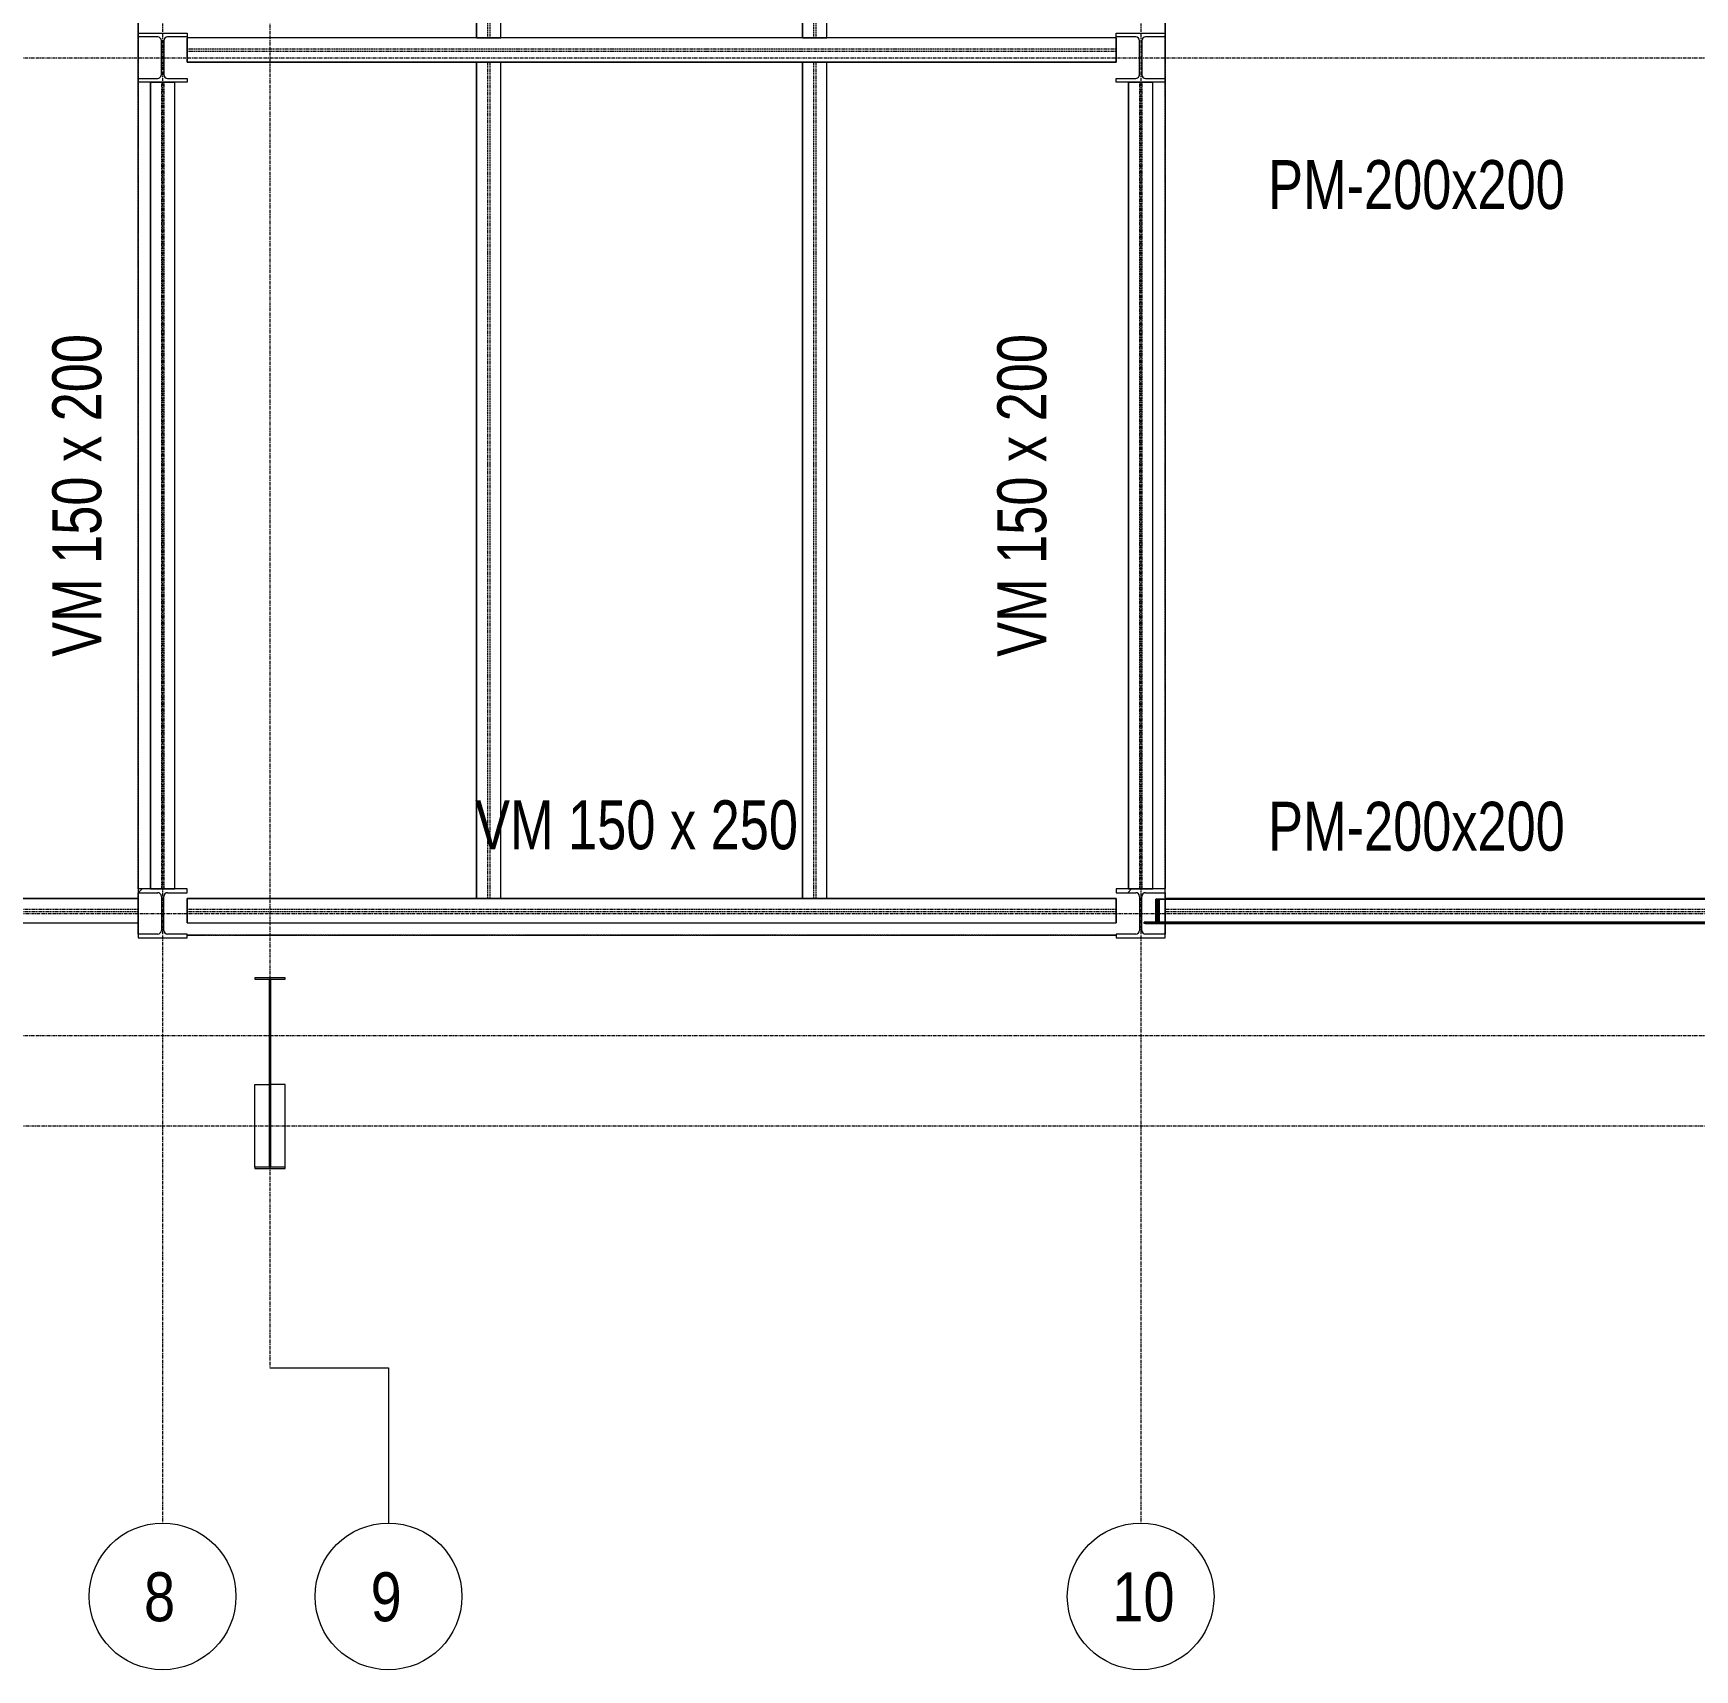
# Model space of a CAD drawing. Header units: centimetres. Extents: x -14155 to 6577, y -1225 to 8033.
# Drawn here: x 4342 to 5022, y 5791 to 6460 of the extents above; entities that cross this region are included whole.
import ezdxf

# ---------------------------------------------------------------- set-up
doc = ezdxf.new("R2010")
doc.units = ezdxf.units.CM
for name, pattern in [('_Overhead', [0.47625, 0.3175, -0.15875]), ('Grid Line', [2.2225, 1.27, -0.3175, 0.3175, -0.3175]), ('Hidden', [0.714375, 0.47625, -0.238125])]:
    doc.linetypes.add(name, pattern=pattern)
for name, color, linetype, lineweight in [('A-FLOR', 7, 'Continuous', 9), ('S-BEAM', 7, 'Continuous', 9), ('S-BEAM-IDEN', 7, 'Continuous', 18), ('S-COLS', 7, 'Continuous', 9), ('S-COLS-IDEN', 7, 'Continuous', 9), ('S-GRID', 7, 'Continuous', 9), ('S-GRID-IDEN', 7, 'Continuous', 9)]:
    doc.layers.add(name, color=color, linetype=linetype, lineweight=lineweight)
doc.styles.add('Century Gothic_2', font='GOTHIC.TTF', dxfattribs={"width": 0.8, "height": 20})
doc.styles.add('Saira Condensed_1', font='SairaCondensed-Regular.ttf', dxfattribs={"height": 20})

# ---------------------------------------------------------------- blocks, each defined once
blk = doc.blocks.new('UC-Perfil universal-Pilar - 200 x 200-1745402-N01 - Planta - Detalle planta 01')
at = {"layer": 'S-COLS'}
h = blk.add_hatch(dxfattribs=at)
h.set_pattern_fill('FP_31', color=256, style=0, pattern_type=2)
h.set_pattern_definition([(45, (9815.3, -6100.445), (-25.14472, 25.14472), []), (45, (9815.3, -6062.345), (-25.14472, 25.14472), [])])
h.paths.add_polyline_path([(10, -10), (10, -8.46), (2.01, -8.46), (0.94, -8.01), (0.49, -6.94), (0.49, 6.94), (0.94, 8.01), (2.01, 8.46), (10, 8.46), (10, 10), (-10, 10), (-10, 8.46), (-2.02, 8.46), (-0.94, 8.01), (-0.5, 6.94), (-0.5, -6.94), (-0.94, -8.01), (-2.02, -8.46), (-10, -8.46), (-10, -10)])
at = {"layer": 'S-COLS', "lineweight": 18}
for p, q in [((10, 10), (-10, 10)), ((-10, 10), (-10, 8.46)), ((-10, 8.46), (-2.02, 8.46)), ((-0.5, 6.94), (-0.5, -6.94)), ((0.49, -6.94), (0.49, 6.94)), ((2.01, 8.46), (10, 8.46)), ((10, 8.46), (10, 10)), ((-2.02, -8.46), (-10, -8.46)), ((-10, -8.46), (-10, -10)), ((-10, -10), (10, -10)), ((10, -8.46), (2.01, -8.46)), ((10, -10), (10, -8.46))]:
    blk.add_line(p, q, dxfattribs=at)
for centre, start, end in [((-2.02, 6.94), 0, 90), ((2.01, 6.94), 90, 180), ((-2.02, -6.94), 270, 0), ((2.01, -6.94), 180, 270)]:
    blk.add_arc(centre, 1.52, start, end, dxfattribs=at)
blk = doc.blocks.new('UC-Perfil universal-Pilar - 200 x 200-V65-N01 - Planta - Detalle planta 01')
at = {"layer": 'S-COLS'}
h = blk.add_hatch(dxfattribs=at)
h.set_pattern_fill('FP_32', color=256, style=0, pattern_type=2)
h.set_pattern_definition([(45, (9415.334, -6100.445), (-25.14472, 25.14472), []), (45, (9415.334, -6062.345), (-25.14472, 25.14472), [])])
h.paths.add_polyline_path([(-10, -10), (10, -10), (10, -8.46), (2.01, -8.46), (0.94, -8.01), (0.49, -6.94), (0.49, 6.94), (0.94, 8.01), (2.01, 8.46), (10, 8.46), (10, 10), (-10, 10), (-10, 8.46), (-2.02, 8.46), (-0.94, 8.01), (-0.5, 6.94), (-0.5, -6.94), (-0.94, -8.01), (-2.02, -8.46), (-10, -8.46)])
at = {"layer": 'S-COLS', "lineweight": 18}
for p, q in [((10, 10), (-10, 10)), ((-10, 10), (-10, 8.46)), ((-10, 8.46), (-2.02, 8.46)), ((-0.5, 6.94), (-0.5, -6.94)), ((0.49, -6.94), (0.49, 6.94)), ((2.01, 8.46), (10, 8.46)), ((10, 8.46), (10, 10)), ((-2.02, -8.46), (-10, -8.46)), ((-10, -8.46), (-10, -10)), ((-10, -10), (10, -10)), ((10, -8.46), (2.01, -8.46)), ((10, -10), (10, -8.46))]:
    blk.add_line(p, q, dxfattribs=at)
for centre, start, end in [((-2.02, 6.94), 0, 90), ((2.01, 6.94), 90, 180), ((-2.02, -6.94), 270, 0), ((2.01, -6.94), 180, 270)]:
    blk.add_arc(centre, 1.52, start, end, dxfattribs=at)
blk = doc.blocks.new('UC-Perfil universal-Pilar - 200 x 200-1743406-N01 - Planta - Detalle planta 01')
at = {"layer": 'S-COLS'}
for p, q in [((-10, 10), (10, 10)), ((-10, 8.46), (-10, 10)), ((-2.015, 8.46), (-10, 8.46)), ((-0.495, -6.94), (-0.495, 6.94)), ((0.495, 6.94), (0.495, -6.94)), ((10, 8.46), (2.015, 8.46)), ((10, 10), (10, 8.46)), ((-10, -8.46), (-2.015, -8.46)), ((-10, -10), (-10, -8.46)), ((10, -10), (-10, -10)), ((2.015, -8.46), (10, -8.46)), ((10, -8.46), (10, -10))]:
    blk.add_line(p, q, dxfattribs=at)
for centre, start, end in [((-2.015, 6.94), 0, 90), ((2.015, 6.94), 90, 180), ((-2.015, -6.94), 270, 330), ((-2.015, -6.94), 330, 0), ((2.015, -6.94), 180, 270)]:
    blk.add_arc(centre, 1.52, start, end, dxfattribs=at)
blk = doc.blocks.new('M_W Shapes - 150 x 200-1740618-N01 - Planta - Detalle planta 01')
at = {"layer": 'S-BEAM', "color": 253, "true_color": 0xaaaaaa}
for p, q in [((-253.47, 5), (-253.47, 2.04)), ((-253.47, -5), (-253.47, 5)), ((-253.47, 5), (-253.47, 2.48)), ((-253.47, 2.48), (-253.47, 5)), ((253.47, 5), (-253.47, 5)), ((-253.47, 5), (253.47, 5)), ((-253.47, 5), (253.47, 5)), ((-253.47, 5), (253.47, 5)), ((-253.47, 0.5), (-253.47, 2.48)), ((-253.47, 0.5), (-253.47, 2.48)), ((-253.47, 1.97), (-253.47, 0.57)), ((-253.47, 0.5), (-253.47, -0.5)), ((253.47, 5), (253.47, 2.48)), ((253.47, 2.48), (253.47, 5)), ((253.47, 5), (253.47, -5)), ((253.47, 2.04), (253.47, 5)), ((253.47, 2.48), (253.47, 2.04)), ((253.47, 2.48), (253.47, 2.04)), ((253.47, 2.04), (253.47, 1.97)), ((253.47, 2.04), (253.47, 1.97)), ((253.47, 1.97), (253.47, 0.57)), ((253.47, 1.97), (253.47, 1.49)), ((253.47, 0.57), (253.47, 1.97)), ((253.47, 1.49), (253.47, 0.57)), ((253.47, 0.57), (253.47, 0.5)), ((253.47, 0.57), (253.47, 0.5)), ((253.47, -0.5), (253.47, 0.5)), ((-253.47, -2.48), (-253.47, -0.5)), ((-253.47, -2.48), (-253.47, -0.5)), ((-253.47, -0.57), (-253.47, -5)), ((-253.47, -5), (-253.47, -2.48)), ((-253.47, -2.48), (-253.47, -5)), ((-253.47, -5), (253.47, -5)), ((-253.47, -5), (253.47, -5)), ((-253.47, -5), (253.47, -5)), ((-253.47, -5), (253.47, -5)), ((253.47, -0.5), (253.47, -0.57)), ((253.47, -0.5), (253.47, -0.57)), ((253.47, -0.57), (253.47, -0.77)), ((253.47, -0.57), (253.47, -0.77)), ((253.47, -5), (253.47, -0.57)), ((253.47, -0.77), (253.47, -2.48)), ((253.47, -0.77), (253.47, -1.49)), ((253.47, -1.49), (253.47, -2.48)), ((253.47, -5), (253.47, -2.48)), ((253.47, -2.48), (253.47, -5))]:
    blk.add_line(p, q, dxfattribs=at)
at = {"layer": 'S-BEAM', "color": 253, "linetype": 'Hidden', "true_color": 0xaaaaaa}
for p, q in [((253.47, 0.5), (-253.47, 0.5)), ((253.47, -0.5), (-253.47, -0.5))]:
    blk.add_line(p, q, dxfattribs=at)
blk = doc.blocks.new('M_W Shapes - 150 x 250-1741827-N01 - Planta - Detalle planta 01')
at = {"layer": 'S-BEAM', "color": 253, "true_color": 0xaaaaaa}
for p, q in [((-189.98, 5), (-189.98, 2.04)), ((-189.98, -5), (-189.98, 5)), ((-189.98, 5), (-189.98, 2.48)), ((-189.98, 2.48), (-189.98, 5)), ((-71.66, 5), (-189.98, 5)), ((-189.98, 5), (-71.66, 5)), ((-189.98, 5), (189.98, 5)), ((-189.98, 5), (-71.66, 5)), ((-189.98, 0.77), (-189.98, 2.48)), ((-189.98, 1.49), (-189.98, 2.48)), ((-189.98, 1.97), (-189.98, 0.57)), ((-189.98, 0.5), (-189.98, 1.49)), ((-189.98, 0.5), (-189.98, 0.77)), ((-189.98, 0.5), (-189.98, -0.5)), ((-67.23, 5), (-71.66, 5)), ((-71.66, 5), (-61.66, 5)), ((-71.66, 5), (-67.23, 5)), ((-66.16, 5), (-67.16, 5)), ((-67.16, 5), (-66.16, 5)), ((-61.66, 5), (-66.09, 5)), ((-66.09, 5), (-61.66, 5)), ((61.66, 5), (-61.66, 5)), ((-61.66, 5), (61.66, 5)), ((-61.66, 5), (61.66, 5)), ((66.09, 5), (61.66, 5)), ((61.66, 5), (71.66, 5)), ((61.66, 5), (66.09, 5)), ((67.16, 5), (66.16, 5)), ((66.16, 5), (67.16, 5)), ((71.66, 5), (67.23, 5)), ((67.23, 5), (71.66, 5)), ((189.98, 5), (71.66, 5)), ((71.66, 5), (189.98, 5)), ((71.66, 5), (189.98, 5)), ((189.98, 5), (189.98, 2.48)), ((189.98, 2.48), (189.98, 5)), ((189.98, 5), (189.98, -5)), ((189.98, 0.57), (189.98, 5)), ((189.98, 2.48), (189.98, 0.5)), ((189.98, 2.48), (189.98, 1.49)), ((189.98, 1.49), (189.98, 0.57)), ((189.98, 0.57), (189.98, 0.5)), ((189.98, -0.5), (189.98, 0.5)), ((-189.98, -1.49), (-189.98, -0.5)), ((-189.98, -1.97), (-189.98, -0.5)), ((-189.98, -0.57), (-189.98, -5)), ((-189.98, -2.48), (-189.98, -1.49)), ((-189.98, -2.48), (-189.98, -1.97)), ((-189.98, -5), (-189.98, -2.48)), ((-189.98, -2.48), (-189.98, -5)), ((-189.98, -5), (189.98, -5)), ((-189.98, -5), (189.98, -5)), ((-189.98, -5), (189.98, -5)), ((-189.98, -5), (189.98, -5)), ((189.98, -0.5), (189.98, -2.48)), ((189.98, -0.5), (189.98, -2.48)), ((189.98, -5), (189.98, -0.57)), ((189.98, -5), (189.98, -2.48)), ((189.98, -2.48), (189.98, -5))]:
    blk.add_line(p, q, dxfattribs=at)
at = {"layer": 'S-BEAM', "color": 253, "linetype": 'Hidden', "true_color": 0xaaaaaa}
for p, q in [((189.98, 0.5), (-189.98, 0.5)), ((189.98, -0.5), (-189.98, -0.5))]:
    blk.add_line(p, q, dxfattribs=at)
blk = doc.blocks.new('M_W Shapes - 150 x 200-1741098-N01 - Planta - Detalle planta 01')
at = {"layer": 'S-BEAM', "color": 253, "true_color": 0xaaaaaa}
for p, q in [((-206.12, 5), (-206.12, 2.1)), ((-206.12, -5), (-206.12, 5)), ((-206.12, 5), (-206.12, 2.48)), ((-206.12, 2.48), (-206.12, 5)), ((206.12, 5), (-206.12, 5)), ((-206.12, 5), (206.12, 5)), ((-206.12, 5), (206.12, 5)), ((-206.12, 5), (206.12, 5)), ((-206.12, 0.5), (-206.12, 2.48)), ((-206.12, 0.5), (-206.12, 2.48)), ((-206.12, 2.04), (-206.12, 0.5)), ((-206.12, 0.5), (-206.12, -0.5)), ((206.12, 5), (206.12, 2.48)), ((206.12, 2.48), (206.12, 5)), ((206.12, 5), (206.12, -5)), ((206.12, 2.13), (206.12, 5)), ((206.12, 2.48), (206.12, 0.5)), ((206.12, 2.48), (206.12, 0.5)), ((206.12, 0.5), (206.12, 2.04)), ((206.12, -0.5), (206.12, 0.5)), ((-206.12, -0.5), (-206.12, -4.77)), ((-206.12, -2.48), (-206.12, -0.5)), ((-206.12, -2.48), (-206.12, -0.5)), ((-206.12, -4.77), (-206.12, -2.48)), ((-206.12, -2.48), (-206.12, -5)), ((-206.12, -4.77), (-206.12, -5)), ((-206.12, -5), (-206.12, -4.77)), ((-206.12, -5), (206.12, -5)), ((-206.12, -5), (206.12, -5)), ((-206.12, -5), (-191.72, -5)), ((-206.12, -5), (-190.01, -5)), ((-191.72, -5), (206.12, -5)), ((-190.01, -5), (204.55, -5)), ((204.55, -5), (206.12, -5)), ((206.12, -0.5), (206.12, -2.48)), ((206.12, -0.5), (206.12, -2.48)), ((206.12, -4.77), (206.12, -0.5)), ((206.12, -5), (206.12, -2.48)), ((206.12, -2.48), (206.12, -5)), ((206.12, -5), (206.12, -4.77))]:
    blk.add_line(p, q, dxfattribs=at)
at = {"layer": 'S-BEAM', "color": 253, "linetype": 'Hidden', "true_color": 0xaaaaaa}
for p, q in [((206.12, 0.5), (-206.12, 0.5)), ((206.12, -0.5), (-206.12, -0.5))]:
    blk.add_line(p, q, dxfattribs=at)
blk = doc.blocks.new('M_W Shapes - 150 x 200-V77-N01 - Planta - Detalle planta 01')
at = {"layer": 'S-BEAM', "color": 253, "true_color": 0xaaaaaa}
for p, q in [((-167.13, 5), (-167.13, 0.57)), ((-167.13, 5), (-167.13, 2.48)), ((-167.13, 2.48), (-167.13, 5)), ((162.85, 5), (-167.13, 5)), ((-167.13, 5), (162.85, 5)), ((-167.13, 5), (162.85, 5)), ((-167.13, 5), (162.85, 5)), ((-167.13, 0.57), (-167.13, 2.48)), ((-167.13, 0.57), (-167.13, 2.48)), ((-167.13, 0.5), (-167.13, 0.57)), ((-167.13, 0.5), (-167.13, 0.57)), ((-167.13, 0.5), (-167.13, -0.5)), ((162.85, 5), (162.85, 2.48)), ((162.85, 2.48), (162.85, 5)), ((162.85, 5), (162.85, -5)), ((162.85, 0.57), (162.85, 5)), ((162.85, 2.48), (162.85, 1.49)), ((162.85, 2.48), (162.85, 1.97)), ((162.85, 1.97), (162.85, 0.5)), ((162.85, 1.49), (162.85, 0.5)), ((162.85, -0.5), (162.85, 0.5)), ((-167.13, -0.57), (-167.13, -0.5)), ((-167.13, -0.57), (-167.13, -0.5)), ((-167.13, -0.57), (-167.13, -5)), ((-167.13, -2.48), (-167.13, -0.57)), ((-167.13, -2.48), (-167.13, -0.57)), ((-167.13, -5), (-167.13, -2.48)), ((-167.13, -2.48), (-167.13, -5)), ((-167.13, -5), (162.85, -5)), ((-167.13, -5), (162.85, -5)), ((-167.13, -5), (162.85, -5)), ((-167.13, -5), (162.85, -5)), ((162.85, -0.5), (162.85, -0.77)), ((162.85, -0.5), (162.85, -1.49)), ((162.85, -5), (162.85, -0.57)), ((162.85, -0.77), (162.85, -2.48)), ((162.85, -1.49), (162.85, -2.48)), ((162.85, -5), (162.85, -2.48)), ((162.85, -2.48), (162.85, -5))]:
    blk.add_line(p, q, dxfattribs=at)
at = {"layer": 'S-BEAM', "color": 253, "linetype": 'Hidden', "true_color": 0xaaaaaa}
for p, q in [((162.85, 0.5), (-167.13, 0.5)), ((162.85, -0.5), (-167.13, -0.5))]:
    blk.add_line(p, q, dxfattribs=at)
blk = doc.blocks.new('M_W Shapes - 150 x 200-V78-N01 - Planta - Detalle planta 01')
at = {"layer": 'S-BEAM', "color": 253, "true_color": 0xaaaaaa}
for p, q in [((-167.13, 5), (-167.13, 0.57)), ((-167.13, 5), (-167.13, 2.48)), ((-167.13, 2.48), (-167.13, 5)), ((162.85, 5), (-167.13, 5)), ((-167.13, 5), (162.85, 5)), ((-167.13, 5), (162.85, 5)), ((-167.13, 5), (162.85, 5)), ((-167.13, 0.57), (-167.13, 2.48)), ((-167.13, 0.57), (-167.13, 2.48)), ((-167.13, 0.5), (-167.13, 0.57)), ((-167.13, 0.5), (-167.13, 0.57)), ((-167.13, 0.5), (-167.13, -0.5)), ((162.85, 5), (162.85, 2.48)), ((162.85, 2.48), (162.85, 5)), ((162.85, 5), (162.85, -5)), ((162.85, 0.57), (162.85, 5)), ((162.85, 2.48), (162.85, 0.5)), ((162.85, 2.48), (162.85, 0.5)), ((162.85, -0.5), (162.85, 0.5)), ((-167.13, -0.57), (-167.13, -0.5)), ((-167.13, -0.57), (-167.13, -0.5)), ((-167.13, -0.57), (-167.13, -5)), ((-167.13, -2.48), (-167.13, -0.57)), ((-167.13, -2.48), (-167.13, -0.57)), ((-167.13, -5), (-167.13, -2.48)), ((-167.13, -2.48), (-167.13, -5)), ((-167.13, -5), (162.85, -5)), ((-167.13, -5), (162.85, -5)), ((-167.13, -5), (162.85, -5)), ((-167.13, -5), (162.85, -5)), ((162.85, -0.5), (162.85, -0.57)), ((162.85, -0.5), (162.85, -0.57)), ((162.85, -0.57), (162.85, -0.77)), ((162.85, -0.57), (162.85, -2.48)), ((162.85, -5), (162.85, -0.57)), ((162.85, -0.77), (162.85, -2.48)), ((162.85, -5), (162.85, -2.48)), ((162.85, -2.48), (162.85, -5))]:
    blk.add_line(p, q, dxfattribs=at)
at = {"layer": 'S-BEAM', "color": 253, "linetype": 'Hidden', "true_color": 0xaaaaaa}
for p, q in [((162.85, 0.5), (-167.13, 0.5)), ((162.85, -0.5), (-167.13, -0.5))]:
    blk.add_line(p, q, dxfattribs=at)
blk = doc.blocks.new('M_W Shapes - 150 x 250-V79-N01 - Planta - Detalle planta 01')
at = {"layer": 'S-BEAM', "color": 253, "true_color": 0xaaaaaa}
for p, q in [((-189.98, 5), (-189.98, 0.77)), ((-189.98, -5), (-189.98, 5)), ((-189.98, 5), (-189.98, 2.48)), ((-189.98, 2.48), (-189.98, 5)), ((-71.66, 5), (-189.98, 5)), ((-189.98, 5), (-71.66, 5)), ((-189.98, 5), (189.98, 5)), ((-189.98, 5), (-71.66, 5)), ((-189.98, 0.57), (-189.98, 2.48)), ((-189.98, 0.57), (-189.98, 2.48)), ((-189.98, 0.5), (-189.98, 0.57)), ((-189.98, 0.5), (-189.98, 0.57)), ((-189.98, 0.5), (-189.98, -0.5)), ((-67.23, 5), (-71.66, 5)), ((-71.66, 5), (-61.66, 5)), ((-71.66, 5), (-67.23, 5)), ((-66.16, 5), (-67.16, 5)), ((-67.16, 5), (-66.16, 5)), ((-61.66, 5), (-66.09, 5)), ((-66.09, 5), (-61.66, 5)), ((61.66, 5), (-61.66, 5)), ((-61.66, 5), (61.66, 5)), ((-61.66, 5), (61.66, 5)), ((66.09, 5), (61.66, 5)), ((61.66, 5), (71.66, 5)), ((61.66, 5), (66.09, 5)), ((67.16, 5), (66.16, 5)), ((66.16, 5), (67.16, 5)), ((71.66, 5), (67.23, 5)), ((67.23, 5), (71.66, 5)), ((189.98, 5), (71.66, 5)), ((71.66, 5), (189.98, 5)), ((71.66, 5), (189.98, 5)), ((189.98, 5), (189.98, 2.48)), ((189.98, 2.48), (189.98, 5)), ((189.98, 5), (189.98, -5)), ((189.98, 0.77), (189.98, 5)), ((189.98, 2.48), (189.98, 1.97)), ((189.98, 2.48), (189.98, 1.49)), ((189.98, 1.97), (189.98, 0.5)), ((189.98, 1.49), (189.98, 1.08)), ((189.98, 1.08), (189.98, 0.77)), ((189.98, 0.77), (189.98, 0.5)), ((189.98, -0.5), (189.98, 0.5)), ((-189.98, -2.48), (-189.98, -0.5)), ((-189.98, -0.77), (-189.98, -0.5)), ((-189.98, -0.57), (-189.98, -5)), ((-189.98, -2.48), (-189.98, -0.77)), ((-189.98, -5), (-189.98, -2.48)), ((-189.98, -2.48), (-189.98, -5)), ((-189.98, -5), (189.98, -5)), ((-189.98, -5), (-71.66, -5)), ((-189.98, -5), (-71.66, -5)), ((-189.98, -5), (-71.66, -5)), ((-71.66, -5), (-61.66, -5)), ((-71.66, -5), (-67.45, -5)), ((-71.66, -5), (-67.45, -5)), ((-67.35, -5), (-67.16, -5)), ((-67.35, -5), (-67.16, -5)), ((-67.16, -5), (-66.16, -5)), ((-67.16, -5), (-66.16, -5)), ((-66.16, -5), (-65.97, -5)), ((-66.16, -5), (-65.97, -5)), ((-65.87, -5), (-61.66, -5)), ((-65.87, -5), (-61.66, -5)), ((-61.66, -5), (61.66, -5)), ((-61.66, -5), (61.66, -5)), ((-61.66, -5), (61.66, -5)), ((61.66, -5), (71.66, -5)), ((61.66, -5), (64.88, -5)), ((61.66, -5), (64.88, -5)), ((64.97, -5), (65.87, -5)), ((64.97, -5), (65.87, -5)), ((65.97, -5), (66.16, -5)), ((65.97, -5), (66.16, -5)), ((66.16, -5), (67.16, -5)), ((66.16, -5), (67.16, -5)), ((67.16, -5), (67.35, -5)), ((67.16, -5), (67.35, -5)), ((67.45, -5), (71.66, -5)), ((67.45, -5), (71.66, -5)), ((71.66, -5), (189.98, -5)), ((71.66, -5), (189.98, -5)), ((71.66, -5), (189.98, -5)), ((189.98, -0.5), (189.98, -1.49)), ((189.98, -0.5), (189.98, -1.08)), ((189.98, -5), (189.98, -0.57)), ((189.98, -1.08), (189.98, -1.97)), ((189.98, -1.49), (189.98, -2.48)), ((189.98, -1.97), (189.98, -2.48)), ((189.98, -5), (189.98, -2.48)), ((189.98, -2.48), (189.98, -5))]:
    blk.add_line(p, q, dxfattribs=at)
at = {"layer": 'S-BEAM', "color": 253, "linetype": 'Hidden', "true_color": 0xaaaaaa}
for p, q in [((189.98, 0.5), (-189.98, 0.5)), ((189.98, -0.5), (-189.98, -0.5))]:
    blk.add_line(p, q, dxfattribs=at)
blk = doc.blocks.new('M_W Shapes - 150 x 200-1742695-N01 - Planta - Detalle planta 01')
at = {"layer": 'S-BEAM', "color": 253, "true_color": 0xaaaaaa}
for p, q in [((-171.01, 5), (-171.01, 0.57)), ((-171.01, -5), (-171.01, 5)), ((-171.01, 5), (-171.01, 2.48)), ((-171.01, 2.48), (-171.01, 5)), ((171.01, 5), (-171.01, 5)), ((-171.01, 5), (171.01, 5)), ((-171.01, 5), (171.01, 5)), ((-171.01, 5), (171.01, 5)), ((-171.01, 0.57), (-171.01, 2.48)), ((-171.01, 0.57), (-171.01, 2.48)), ((-171.01, 0.5), (-171.01, 0.57)), ((-171.01, 0.5), (-171.01, 0.57)), ((-171.01, 0.5), (-171.01, -0.5)), ((171.01, 5), (171.01, 2.48)), ((171.01, 2.48), (171.01, 5)), ((171.01, 5), (171.01, -5)), ((171.01, 0.57), (171.01, 5)), ((171.01, 2.48), (171.01, 0.57)), ((171.01, 2.48), (171.01, 0.57)), ((171.01, 0.57), (171.01, 0.5)), ((171.01, 0.57), (171.01, 0.5)), ((171.01, -0.5), (171.01, 0.5)), ((-171.01, -0.57), (-171.01, -0.5)), ((-171.01, -0.57), (-171.01, -0.5)), ((-171.01, -0.57), (-171.01, -5)), ((-171.01, -2.48), (-171.01, -0.57)), ((-171.01, -2.48), (-171.01, -0.57)), ((-171.01, -5), (-171.01, -2.48)), ((-171.01, -2.48), (-171.01, -5)), ((-171.01, -5), (171.01, -5)), ((-171.01, -5), (171.01, -5)), ((-171.01, -5), (171.01, -5)), ((-171.01, -5), (171.01, -5)), ((171.01, -0.5), (171.01, -0.57)), ((171.01, -0.5), (171.01, -0.57)), ((171.01, -0.57), (171.01, -2.48)), ((171.01, -0.57), (171.01, -2.48)), ((171.01, -5), (171.01, -0.57)), ((171.01, -5), (171.01, -2.48)), ((171.01, -2.48), (171.01, -5))]:
    blk.add_line(p, q, dxfattribs=at)
at = {"layer": 'S-BEAM', "color": 253, "linetype": 'Hidden', "true_color": 0xaaaaaa}
for p, q in [((171.01, 0.5), (-171.01, 0.5)), ((171.01, -0.5), (-171.01, -0.5))]:
    blk.add_line(p, q, dxfattribs=at)
blk = doc.blocks.new('M_W Shapes - 150 x 200-1742696-N01 - Planta - Detalle planta 01')
at = {"layer": 'S-BEAM', "color": 253, "true_color": 0xaaaaaa}
for p, q in [((-170.16, 5), (-170.16, 0.79)), ((-170.16, -5), (-170.16, 5)), ((-170.16, 5), (-170.16, 2.48)), ((-170.16, 2.48), (-170.16, 5)), ((170.16, 5), (-170.16, 5)), ((-170.16, 5), (170.16, 5)), ((-170.16, 5), (170.16, 5)), ((-170.16, 5), (170.16, 5)), ((-170.16, 0.5), (-170.16, 2.48)), ((-170.16, 0.5), (-170.16, 2.48)), ((-170.16, 0.69), (-170.16, 0.5)), ((-170.16, 0.5), (-170.16, -0.5)), ((170.16, 5), (170.16, 2.48)), ((170.16, 2.48), (170.16, 5)), ((170.16, 5), (170.16, -5)), ((170.16, 0.5), (170.16, 5)), ((170.16, 2.48), (170.16, 0.5)), ((170.16, 2.48), (170.16, 0.5)), ((170.16, -0.5), (170.16, 0.5)), ((-170.16, -0.5), (-170.16, -0.69)), ((-170.16, -2.48), (-170.16, -0.5)), ((-170.16, -2.48), (-170.16, -0.5)), ((-170.16, -0.79), (-170.16, -1.69)), ((-170.16, -1.78), (-170.16, -5)), ((-170.16, -5), (-170.16, -2.48)), ((-170.16, -2.48), (-170.16, -5)), ((-170.16, -5), (170.16, -5)), ((-170.16, -5), (170.16, -5)), ((-170.16, -5), (170.16, -5)), ((-170.16, -5), (170.16, -5)), ((170.16, -0.5), (170.16, -2.48)), ((170.16, -0.5), (170.16, -2.48)), ((170.16, -5), (170.16, -0.5)), ((170.16, -5), (170.16, -2.48)), ((170.16, -2.48), (170.16, -5))]:
    blk.add_line(p, q, dxfattribs=at)
at = {"layer": 'S-BEAM', "color": 253, "linetype": 'Hidden', "true_color": 0xaaaaaa}
for p, q in [((170.16, 0.5), (-170.16, 0.5)), ((170.16, -0.5), (-170.16, -0.5))]:
    blk.add_line(p, q, dxfattribs=at)
blk = doc.blocks.new('M_W Shapes - 150 x 200-V82-N01 - Planta - Detalle planta 01')
at = {"layer": 'S-BEAM', "color": 253, "true_color": 0xaaaaaa}
for p, q in [((-170.16, 5), (-170.16, 0.79)), ((-170.16, -5), (-170.16, 5)), ((-170.16, 5), (-170.16, 2.48)), ((-170.16, 2.48), (-170.16, 5)), ((170.16, 5), (-170.16, 5)), ((-170.16, 5), (170.16, 5)), ((-170.16, 5), (170.16, 5)), ((-170.16, 5), (170.16, 5)), ((-170.16, 0.5), (-170.16, 2.48)), ((-170.16, 0.5), (-170.16, 2.48)), ((-170.16, 0.69), (-170.16, 0.5)), ((-170.16, 0.5), (-170.16, -0.5)), ((170.16, 5), (170.16, 2.48)), ((170.16, 2.48), (170.16, 5)), ((170.16, 5), (170.16, -5)), ((170.16, 0.5), (170.16, 5)), ((170.16, 2.48), (170.16, 0.5)), ((170.16, 2.48), (170.16, 0.5)), ((170.16, -0.5), (170.16, 0.5)), ((-170.16, -0.5), (-170.16, -0.69)), ((-170.16, -2.48), (-170.16, -0.5)), ((-170.16, -2.48), (-170.16, -0.5)), ((-170.16, -0.79), (-170.16, -5)), ((-170.16, -5), (-170.16, -2.48)), ((-170.16, -2.48), (-170.16, -5)), ((-170.16, -5), (170.16, -5)), ((-170.16, -5), (170.16, -5)), ((-170.16, -5), (170.16, -5)), ((-170.16, -5), (170.16, -5)), ((170.16, -0.5), (170.16, -2.48)), ((170.16, -0.5), (170.16, -2.48)), ((170.16, -5), (170.16, -0.5)), ((170.16, -5), (170.16, -2.48)), ((170.16, -2.48), (170.16, -5))]:
    blk.add_line(p, q, dxfattribs=at)
at = {"layer": 'S-BEAM', "color": 253, "linetype": 'Hidden', "true_color": 0xaaaaaa}
for p, q in [((170.16, 0.5), (-170.16, 0.5)), ((170.16, -0.5), (-170.16, -0.5))]:
    blk.add_line(p, q, dxfattribs=at)
blk = doc.blocks.new('RVR_Tensor angular doble L - d_25 mm-1744895-N01 - Planta - Detalle planta 01')
at = {"layer": 'S-BEAM', "color": 253, "true_color": 0xaaaaaa}
for p, q in [((-3.25, -4.47), (-3.25, 5.03)), ((-3.25, 5.03), (-3, 5.03)), ((-2.03, 5.03), (-3.25, 5.03)), ((-3, 5.03), (-3, -4.47)), ((-2.03, 5.03), (-3, 5.03)), ((-2.51, -4.97), (-2.51, 5)), ((-2.51, 5), (-2.26, 5)), ((-2.51, 5), (-2.02, 5)), ((-2.26, 5), (-2.26, -4.47)), ((-2.26, 5), (-2.02, 5)), ((0.6, 5.03), (-2.03, 5.03)), ((0.6, 5.03), (-2.03, 5.03)), ((-2.02, 5), (0.6, 5)), ((-2.02, 5), (0.6, 5)), ((213.99, 5.03), (0.6, 5.03)), ((214.49, 5.03), (0.6, 5.03)), ((0.6, 5), (214.49, 5)), ((0.6, 5), (213.99, 5)), ((412.85, 5.03), (213.99, 5.03)), ((213.99, 5), (215.49, 5)), ((412.85, 5.03), (214.49, 5.03)), ((214.49, 5), (215.99, 5)), ((215.49, 5), (412.85, 5)), ((215.99, 5), (412.85, 5)), ((422.36, 5.03), (412.85, 5.03)), ((422.36, 5.03), (412.85, 5.03)), ((412.85, 5), (422.36, 5)), ((412.85, 5), (422.36, 5)), ((429.76, 5.03), (423.35, 5.03)), ((430.01, 5.03), (423.35, 5.03)), ((423.35, 5), (430.01, 5)), ((423.35, 5), (430.01, 5)), ((430.01, 5.03), (429.76, 5.03)), ((429.76, 5.03), (429.76, -4.47)), ((430.01, -4.97), (430.01, 5.03)), ((430.01, 5), (430.75, 5)), ((430.01, 5), (430.5, 5)), ((430.75, 5), (430.5, 5)), ((430.5, 5), (430.5, -5)), ((430.75, -4.5), (430.75, 5)), ((-8, -4.97), (-8, -4.47)), ((-8, -4.47), (-3.25, -4.47)), ((-2.76, -4.47), (-8, -4.47)), ((-7.51, -4.97), (-8, -4.97)), ((-7.51, -4.97), (-8, -4.97)), ((-3, -4.97), (-7.51, -4.97)), ((-2.53, -4.97), (-7.51, -4.97)), ((-2.76, -4.47), (-3.25, -4.47)), ((-3, -4.52), (-3, -4.97)), ((-3, -4.97), (-2.53, -4.97)), ((-2.03, -4.47), (-2.76, -4.47)), ((-2.03, -4.47), (-2.76, -4.47)), ((-2.51, -4.97), (-2.03, -4.97)), ((-2.03, -4.97), (-2.51, -4.97)), ((0.6, -5), (-2.51, -5)), ((0.6, -5), (-2.51, -5)), ((-2.26, -4.5), (-2.03, -4.5)), ((-2.26, -4.5), (-2.03, -4.5)), ((-1.78, -4.47), (-2.03, -4.47)), ((-1.78, -4.47), (-2.03, -4.47)), ((-2.03, -4.5), (0.6, -4.5)), ((-2.03, -4.5), (0.6, -4.5)), ((-2.03, -4.97), (0.6, -4.97)), ((0.6, -4.97), (-2.03, -4.97)), ((0.6, -4.47), (-1.78, -4.47)), ((0.6, -4.47), (-1.78, -4.47)), ((202.99, -4.47), (0.6, -4.47)), ((212.49, -4.47), (0.6, -4.47)), ((0.6, -4.5), (2.49, -4.5)), ((0.6, -4.5), (214.49, -4.5)), ((0.6, -4.97), (212.99, -4.97)), ((202.99, -4.97), (0.6, -4.97)), ((2.49, -5), (0.6, -5)), ((213.99, -5), (0.6, -5)), ((2.49, -4.5), (2.49, -4.7)), ((2.49, -4.5), (223.99, -4.5)), ((2.49, -4.7), (2.49, -4.91)), ((2.49, -5), (223.99, -5)), ((204.49, -4.47), (202.99, -4.47)), ((213.99, -4.97), (202.99, -4.97)), ((213.99, -4.47), (204.49, -4.47)), ((213.99, -4.47), (212.49, -4.47)), ((212.99, -4.97), (223.99, -4.97)), ((412.85, -4.47), (213.99, -4.47)), ((223.49, -4.47), (213.99, -4.47)), ((422.36, -4.97), (213.99, -4.97)), ((422.36, -5), (213.99, -5)), ((214.49, -4.5), (225.49, -4.5)), ((412.85, -4.47), (223.49, -4.47)), ((223.99, -4.5), (234.99, -4.5)), ((223.99, -4.97), (422.36, -4.97)), ((223.99, -5), (422.36, -5)), ((225.49, -4.5), (412.85, -4.5)), ((234.99, -4.5), (412.85, -4.5)), ((422.36, -4.47), (412.85, -4.47)), ((422.36, -4.47), (412.85, -4.47)), ((412.85, -4.5), (422.36, -4.5)), ((412.85, -4.5), (422.36, -4.5)), ((425.01, -4.47), (423.35, -4.47)), ((429.76, -4.47), (423.35, -4.47)), ((423.35, -4.5), (430.01, -4.5)), ((423.35, -4.5), (430.01, -4.5)), ((423.35, -4.97), (430.01, -4.97)), ((425.01, -4.97), (423.35, -4.97)), ((423.35, -5), (435.5, -5)), ((430.5, -5), (423.35, -5)), ((429.76, -4.47), (425.01, -4.47)), ((425.01, -4.47), (425.01, -4.97)), ((425.01, -4.97), (430.01, -4.97)), ((430.01, -4.5), (435.5, -4.5)), ((430.01, -4.5), (430.75, -4.5)), ((430.5, -5), (435.5, -5)), ((435.5, -4.5), (430.75, -4.5)), ((435.5, -5), (435.5, -4.5))]:
    blk.add_line(p, q, dxfattribs=at)
blk = doc.blocks.new('RVR_Tensor angular doble L - d_25 mm-1744896-N01 - Planta - Detalle planta 01')
at = {"layer": 'S-BEAM', "color": 253, "true_color": 0xaaaaaa}
for p, q in [((-8, 4.47), (-8, 4.97)), ((-8, 4.97), (-7.51, 4.97)), ((-8, 4.97), (-7.51, 4.97)), ((-3.25, 4.47), (-8, 4.47)), ((-8, 4.47), (-2.76, 4.47)), ((-7.51, 4.97), (-3, 4.97)), ((-7.51, 4.97), (-2.53, 4.97)), ((-3.25, -5.03), (-3.25, 4.47)), ((-3.25, 4.47), (-2.76, 4.47)), ((-3, 4.97), (-3, 4.52)), ((-2.53, 4.97), (-3, 4.97)), ((-3, 4.47), (-3, -5.03)), ((-2.76, 4.47), (-2.03, 4.47)), ((-2.76, 4.47), (-2.03, 4.47)), ((-2.51, 5), (2.49, 5)), ((-2.51, 5), (4.64, 5)), ((-2.03, 4.97), (-2.51, 4.97)), ((-2.51, 4.97), (-2.03, 4.97)), ((-2.51, -5), (-2.51, 4.97)), ((-2.03, 4.5), (-2.26, 4.5)), ((-2.03, 4.5), (-2.26, 4.5)), ((-2.26, 4.47), (-2.26, -5)), ((4.64, 4.97), (-2.03, 4.97)), ((-2.03, 4.97), (4.64, 4.97)), ((2.49, 4.5), (-2.03, 4.5)), ((4.64, 4.5), (-2.03, 4.5)), ((-2.03, 4.47), (-1.78, 4.47)), ((-2.03, 4.47), (-1.78, 4.47)), ((-1.78, 4.47), (4.64, 4.47)), ((-1.78, 4.47), (4.64, 4.47)), ((4.64, 5), (2.49, 5)), ((2.49, 4.91), (2.49, 4.5)), ((4.64, 4.5), (2.49, 4.5)), ((223.99, 5), (5.63, 5)), ((5.63, 5), (213.99, 5)), ((212.99, 4.97), (5.63, 4.97)), ((5.63, 4.97), (202.99, 4.97)), ((15.13, 4.5), (5.63, 4.5)), ((15.13, 4.5), (5.63, 4.5)), ((5.63, 4.47), (15.13, 4.47)), ((5.63, 4.47), (15.13, 4.47)), ((223.99, 4.5), (15.13, 4.5)), ((214.49, 4.5), (15.13, 4.5)), ((15.13, 4.47), (202.99, 4.47)), ((15.13, 4.47), (212.49, 4.47)), ((202.99, 4.97), (213.99, 4.97)), ((202.99, 4.47), (204.49, 4.47)), ((204.49, 4.47), (213.99, 4.47)), ((212.49, 4.47), (213.99, 4.47)), ((223.99, 4.97), (212.99, 4.97)), ((213.99, 5), (427.39, 5)), ((213.99, 4.97), (425.01, 4.97)), ((213.99, 4.47), (412.98, 4.47)), ((213.99, 4.47), (223.49, 4.47)), ((225.49, 4.5), (214.49, 4.5)), ((223.49, 4.47), (427.38, 4.47)), ((427.39, 5), (223.99, 5)), ((427.39, 4.97), (223.99, 4.97)), ((234.99, 4.5), (223.99, 4.5)), ((427.38, 4.5), (225.49, 4.5)), ((427.38, 4.5), (234.99, 4.5)), ((412.98, 4.47), (425.01, 4.47)), ((427.39, 4.97), (425.01, 4.97)), ((425.01, 4.97), (425.01, 4.7)), ((425.01, 4.7), (425.01, 4.47)), ((425.01, 4.47), (427.38, 4.47)), ((435.5, 5), (427.39, 5)), ((427.39, 5), (430.5, 5)), ((430.01, 4.97), (427.39, 4.97)), ((430.01, 4.97), (427.39, 4.97)), ((430.01, 4.5), (427.39, 4.5)), ((430.01, 4.5), (427.39, 4.5)), ((427.39, 4.47), (429.76, 4.47)), ((427.39, 4.47), (429.76, 4.47)), ((429.76, 4.47), (429.76, -5.03)), ((430.01, -5.03), (430.01, 4.97)), ((435.5, 4.5), (430.01, 4.5)), ((430.75, 4.5), (430.01, 4.5)), ((430.5, 5), (430.5, -5)), ((435.5, 5), (430.5, 5)), ((430.75, -5), (430.75, 4.5)), ((430.75, 4.5), (435.5, 4.5)), ((435.5, 4.5), (435.5, 5)), ((-3, -5.03), (-3.25, -5.03)), ((-3.25, -5.03), (-2.03, -5.03)), ((-3, -5.03), (-2.03, -5.03)), ((-2.26, -5), (-2.51, -5)), ((-2.02, -5), (-2.51, -5)), ((-2.02, -5), (-2.26, -5)), ((-2.03, -5.03), (4.64, -5.03)), ((-2.03, -5.03), (4.64, -5.03)), ((4.64, -5), (-2.02, -5)), ((4.64, -5), (-2.02, -5)), ((15.13, -5), (5.63, -5)), ((15.13, -5), (5.63, -5)), ((5.63, -5.03), (15.13, -5.03)), ((5.63, -5.03), (15.13, -5.03)), ((214.49, -5), (15.13, -5)), ((213.99, -5), (15.13, -5)), ((15.13, -5.03), (213.99, -5.03)), ((15.13, -5.03), (214.49, -5.03)), ((215.49, -5), (213.99, -5)), ((213.99, -5.03), (427.38, -5.03)), ((215.99, -5), (214.49, -5)), ((214.49, -5.03), (427.38, -5.03)), ((427.38, -5), (215.49, -5)), ((427.38, -5), (215.99, -5)), ((430.01, -5), (427.39, -5)), ((430.01, -5), (427.39, -5)), ((427.39, -5.03), (429.76, -5.03)), ((427.39, -5.03), (430.01, -5.03)), ((429.76, -5.03), (430.01, -5.03)), ((430.75, -5), (430.01, -5)), ((430.5, -5), (430.01, -5)), ((430.5, -5), (430.75, -5))]:
    blk.add_line(p, q, dxfattribs=at)
blk = doc.blocks.new('Grid - 3mm-1819951-N01 - Planta - Detalle planta 01')
at = {"layer": 'S-GRID-IDEN', "color": 253, "true_color": 0xaaaaaa}
blk.add_circle((0, 0), 0.3, dxfattribs=at)

msp = doc.modelspace()

# ---------------------------------------------------------------- linework, layer by layer
at = {"layer": 'A-FLOR', "color": 8, "linetype": '_Overhead', "true_color": 0x808080}
for p, q in [((4385.19, 6110.445), (4385.19, 6793.936)), ((4385.19, 6793.936), (4385.19, 6110.445)), ((4805.154, 6793.936), (4805.154, 6110.445)), ((4805.154, 6110.445), (4805.154, 6793.936)), ((4385.19, 6091.985), (4385.19, 6108.905)), ((4385.19, 6108.905), (4385.19, 6091.985)), ((4805.154, 6108.905), (4805.154, 6091.985)), ((4805.154, 6091.985), (4805.154, 6108.905)), ((4785.154, 6091.567), (4405.19, 6091.567)), ((4405.19, 6091.567), (4785.154, 6091.567))]:
    msp.add_line(p, q, dxfattribs=at)
at = {"layer": 'S-COLS', "lineweight": 18}
for p, q in [((4445.344, 6074.135), (4432.844, 6074.135)), ((4432.844, 6074.135), (4432.844, 6073.553)), ((4432.844, 6073.553), (4438.739, 6073.553)), ((4438.739, 6073.553), (4438.739, 5996.64)), ((4439.449, 5996.64), (4439.449, 6073.553)), ((4439.449, 6073.553), (4445.344, 6073.553)), ((4445.344, 6073.553), (4445.344, 6074.135)), ((4438.739, 5996.64), (4432.844, 5996.64)), ((4432.844, 5996.64), (4432.844, 5996.058)), ((4432.844, 5996.058), (4445.344, 5996.058)), ((4445.344, 5996.64), (4439.449, 5996.64)), ((4445.344, 5996.058), (4445.344, 5996.64))]:
    msp.add_line(p, q, dxfattribs=at)
at = {"layer": 'S-COLS'}
for p, q in [((4432.844, 5996.64), (4432.844, 6030.457)), ((4432.844, 6030.457), (4438.739, 6030.457)), ((4445.344, 6030.457), (4439.449, 6030.457)), ((4445.344, 5996.64), (4445.344, 6030.457))]:
    msp.add_line(p, q, dxfattribs=at)
at = {"layer": 'S-GRID', "color": 253, "linetype": 'Grid Line', "true_color": 0xaaaaaa}
for p, q in [((4395.19, 7142.338), (4395.19, 5851.069)), ((4795.154, 7142.338), (4795.154, 5851.069)), ((4439.094, 7081.542), (4439.094, 5914.569)), ((3483.312, 6450.445), (5641.21, 6450.445)), ((3610.312, 6100.445), (5514.21, 6100.445)), ((3483.312, 6050.445), (5641.21, 6050.445)), ((3610.312, 6013.539), (5514.21, 6013.539))]:
    msp.add_line(p, q, dxfattribs=at)
at = {"layer": 'S-GRID', "color": 253, "true_color": 0xaaaaaa}
for p, q in [((4439.094, 5914.569), (4487.553, 5914.569)), ((4487.553, 5914.569), (4487.553, 5851.069))]:
    msp.add_line(p, q, dxfattribs=at)

# ---------------------------------------------------------------- block references
at = {"layer": 'S-BEAM', "color": 253, "true_color": 0xaaaaaa}
for name, p, rotation in [('M_W Shapes - 150 x 200-1742696-N01 - Planta - Detalle planta 01', (4528.511, 6628.767), 90), ('M_W Shapes - 150 x 200-V82-N01 - Planta - Detalle planta 01', (4661.833, 6628.767), 90), ('M_W Shapes - 150 x 250-V79-N01 - Planta - Detalle planta 01', (4595.172, 6453.598), 180), ('M_W Shapes - 150 x 200-1742695-N01 - Planta - Detalle planta 01', (4528.511, 6277.583), 90), ('M_W Shapes - 150 x 200-1742695-N01 - Planta - Detalle planta 01', (4661.833, 6277.583), 90), ('M_W Shapes - 150 x 200-V77-N01 - Planta - Detalle planta 01', (4395.19, 6277.583), 90), ('M_W Shapes - 150 x 200-V78-N01 - Planta - Detalle planta 01', (4795.154, 6277.583), 90), ('RVR_Tensor angular doble L - d_25 mm-1744896-N01 - Planta - Detalle planta 01', (5232.543, 6101.267), 180)]:
    msp.add_blockref(name, p, dxfattribs=dict(at, rotation=rotation))
for name, p in [('M_W Shapes - 150 x 200-1740618-N01 - Planta - Detalle planta 01', (4131.722, 6101.567)), ('M_W Shapes - 150 x 250-1741827-N01 - Planta - Detalle planta 01', (4595.172, 6101.567)), ('RVR_Tensor angular doble L - d_25 mm-1744895-N01 - Planta - Detalle planta 01', (4804.556, 6101.267)), ('M_W Shapes - 150 x 200-1741098-N01 - Planta - Detalle planta 01', (5011.283, 6101.567))]:
    msp.add_blockref(name, p, dxfattribs=at)
at = {"layer": 'S-COLS'}
for name, p in [('UC-Perfil universal-Pilar - 200 x 200-1743406-N01 - Planta - Detalle planta 01', (4395.19, 6450.445)), ('UC-Perfil universal-Pilar - 200 x 200-1743406-N01 - Planta - Detalle planta 01', (4795.154, 6450.445)), ('UC-Perfil universal-Pilar - 200 x 200-1745402-N01 - Planta - Detalle planta 01', (4395.19, 6100.445)), ('UC-Perfil universal-Pilar - 200 x 200-V65-N01 - Planta - Detalle planta 01', (4795.154, 6100.445))]:
    msp.add_blockref(name, p, dxfattribs=at)
at = {"layer": 'S-GRID-IDEN', "color": 253, "true_color": 0xaaaaaa, "xscale": 99.99999999999993, "yscale": 99.99999999999993, "zscale": 99.99999999999993, "rotation": 180}
for p in [(4395.19, 5821.069), (4487.553, 5821.069), (4795.154, 5821.069)]:
    msp.add_blockref('Grid - 3mm-1819951-N01 - Planta - Detalle planta 01', p, dxfattribs=at)

# ---------------------------------------------------------------- texts
at = {"layer": 'S-BEAM-IDEN', "lineweight": 9, "char_height": 20, "width": 173.80585, "attachment_point": 1, "rotation": 90, "style": 'Century Gothic_2'}
for insert in [(4350.079, 6205.384), (4736.543, 6205.384)]:
    msp.add_mtext('VM 150 x 200', dxfattribs=dict(at, insert=insert))
at = {"layer": 'S-BEAM-IDEN', "lineweight": 9, "insert": (4522.974, 6146.678), "char_height": 20, "width": 173.80585, "attachment_point": 1, "style": 'Century Gothic_2'}
msp.add_mtext('VM 150 x 250', dxfattribs=at)
at = {"layer": 'S-COLS-IDEN', "char_height": 20, "width": 157.13075, "attachment_point": 1, "style": 'Century Gothic_2'}
for insert in [(4847.279, 6408.551), (4847.279, 6146.097)]:
    msp.add_mtext('PM-200x200', dxfattribs=dict(at, insert=insert))
at = {"layer": 'S-GRID-IDEN', "color": 253, "true_color": 0xaaaaaa, "char_height": 20, "attachment_point": 1, "style": 'Saira Condensed_1'}
for s, insert, width in [('8', (4387.564, 5830.921), 17.63712), ('9', (4480.227, 5830.921), 16.83544), ('10', (4783.528, 5830.921), 27.25737)]:
    msp.add_mtext(s, dxfattribs=dict(at, insert=insert, width=width))

doc.saveas('drawing.dxf')
